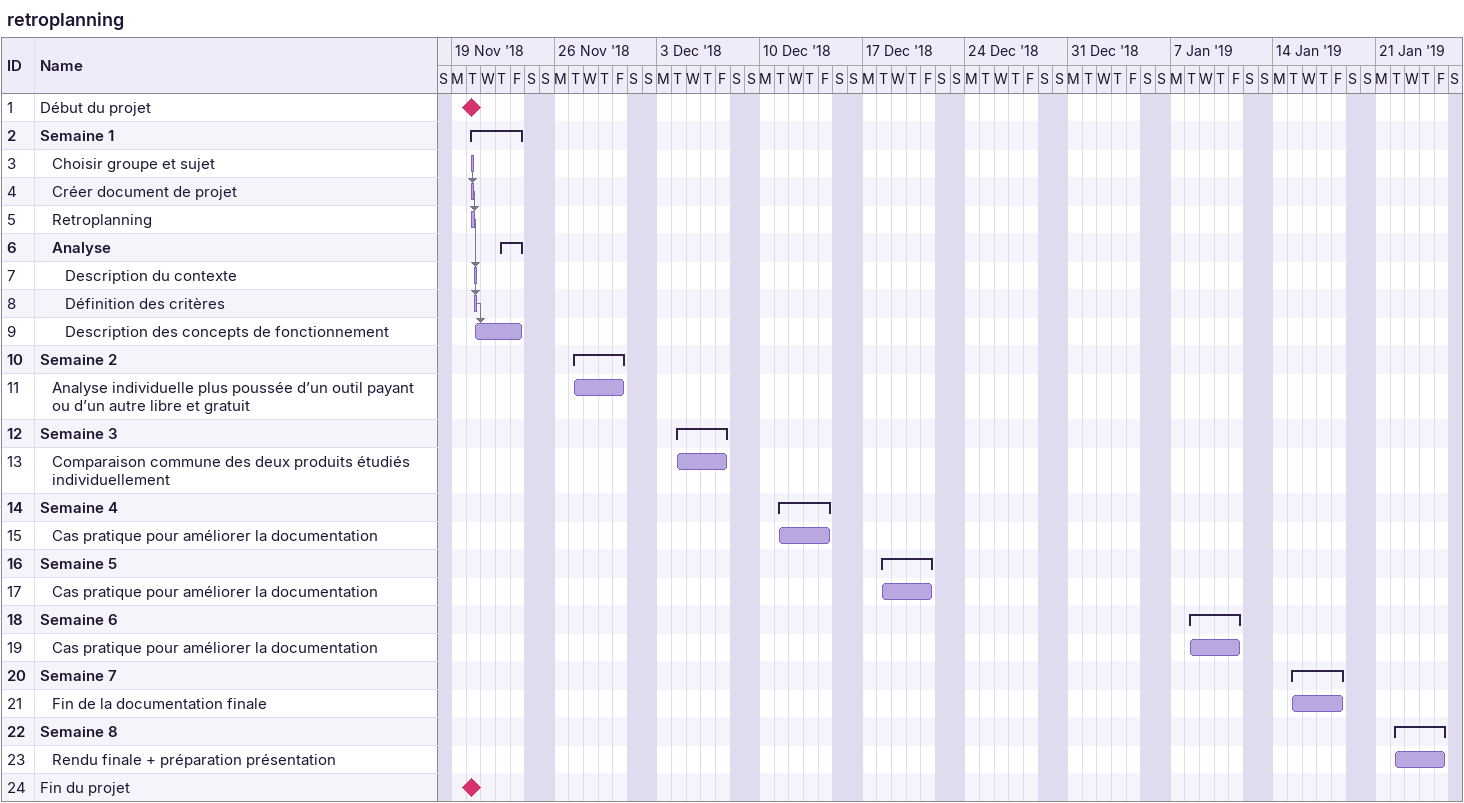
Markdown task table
retroplanning

| ID | Level | Task | Start | Finish | Predecessors |
|---|---|---|---|---|---|
| 1 | 1 | Début du projet (milestone) | 2018-11-20 | 2018-11-20 |  |
| 2 | 1 | **Semaine 1** | 2018-11-20 | 2018-11-23 |  |
| 3 | 2 | Choisir groupe et sujet | 2018-11-20 | 2018-11-20 |  |
| 4 | 2 | Créer document de projet | 2018-11-20 | 2018-11-20 | 3 |
| 5 | 2 | Retroplanning | 2018-11-20 | 2018-11-20 | 4 |
| 6 | 2 | **Analyse** | 2018-11-22 | 2018-11-23 |  |
| 7 | 3 | Description du contexte | 2018-11-20 | 2018-11-20 | 5 |
| 8 | 3 | Définition des critères | 2018-11-20 | 2018-11-20 | 7 |
| 9 | 3 | Description des concepts de fonctionnement | 2018-11-20 | 2018-11-23 | 8 |
| 10 | 1 | **Semaine 2** | 2018-11-27 | 2018-11-30 |  |
| 11 | 2 | Analyse individuelle plus poussée d’un outil payant ou d’un autre libre et gratuit | 2018-11-27 | 2018-11-30 |  |
| 12 | 1 | **Semaine 3** | 2018-12-04 | 2018-12-07 |  |
| 13 | 2 | Comparaison commune des deux produits étudiés individuellement | 2018-12-04 | 2018-12-07 |  |
| 14 | 1 | **Semaine 4** | 2018-12-11 | 2018-12-14 |  |
| 15 | 2 | Cas pratique pour améliorer la documentation | 2018-12-11 | 2018-12-14 |  |
| 16 | 1 | **Semaine 5** | 2018-12-18 | 2018-12-21 |  |
| 17 | 2 | Cas pratique pour améliorer la documentation | 2018-12-18 | 2018-12-21 |  |
| 18 | 1 | **Semaine 6** | 2019-01-08 | 2019-01-11 |  |
| 19 | 2 | Cas pratique pour améliorer la documentation | 2019-01-08 | 2019-01-11 |  |
| 20 | 1 | **Semaine 7** | 2019-01-15 | 2019-01-18 |  |
| 21 | 2 | Fin de la documentation finale | 2019-01-15 | 2019-01-18 |  |
| 22 | 1 | **Semaine 8** | 2019-01-22 | 2019-01-25 |  |
| 23 | 2 | Rendu finale + préparation présentation | 2019-01-22 | 2019-01-25 |  |
| 24 | 1 | Fin du projet (milestone) | 2018-11-20 | 2018-11-20 |  |
